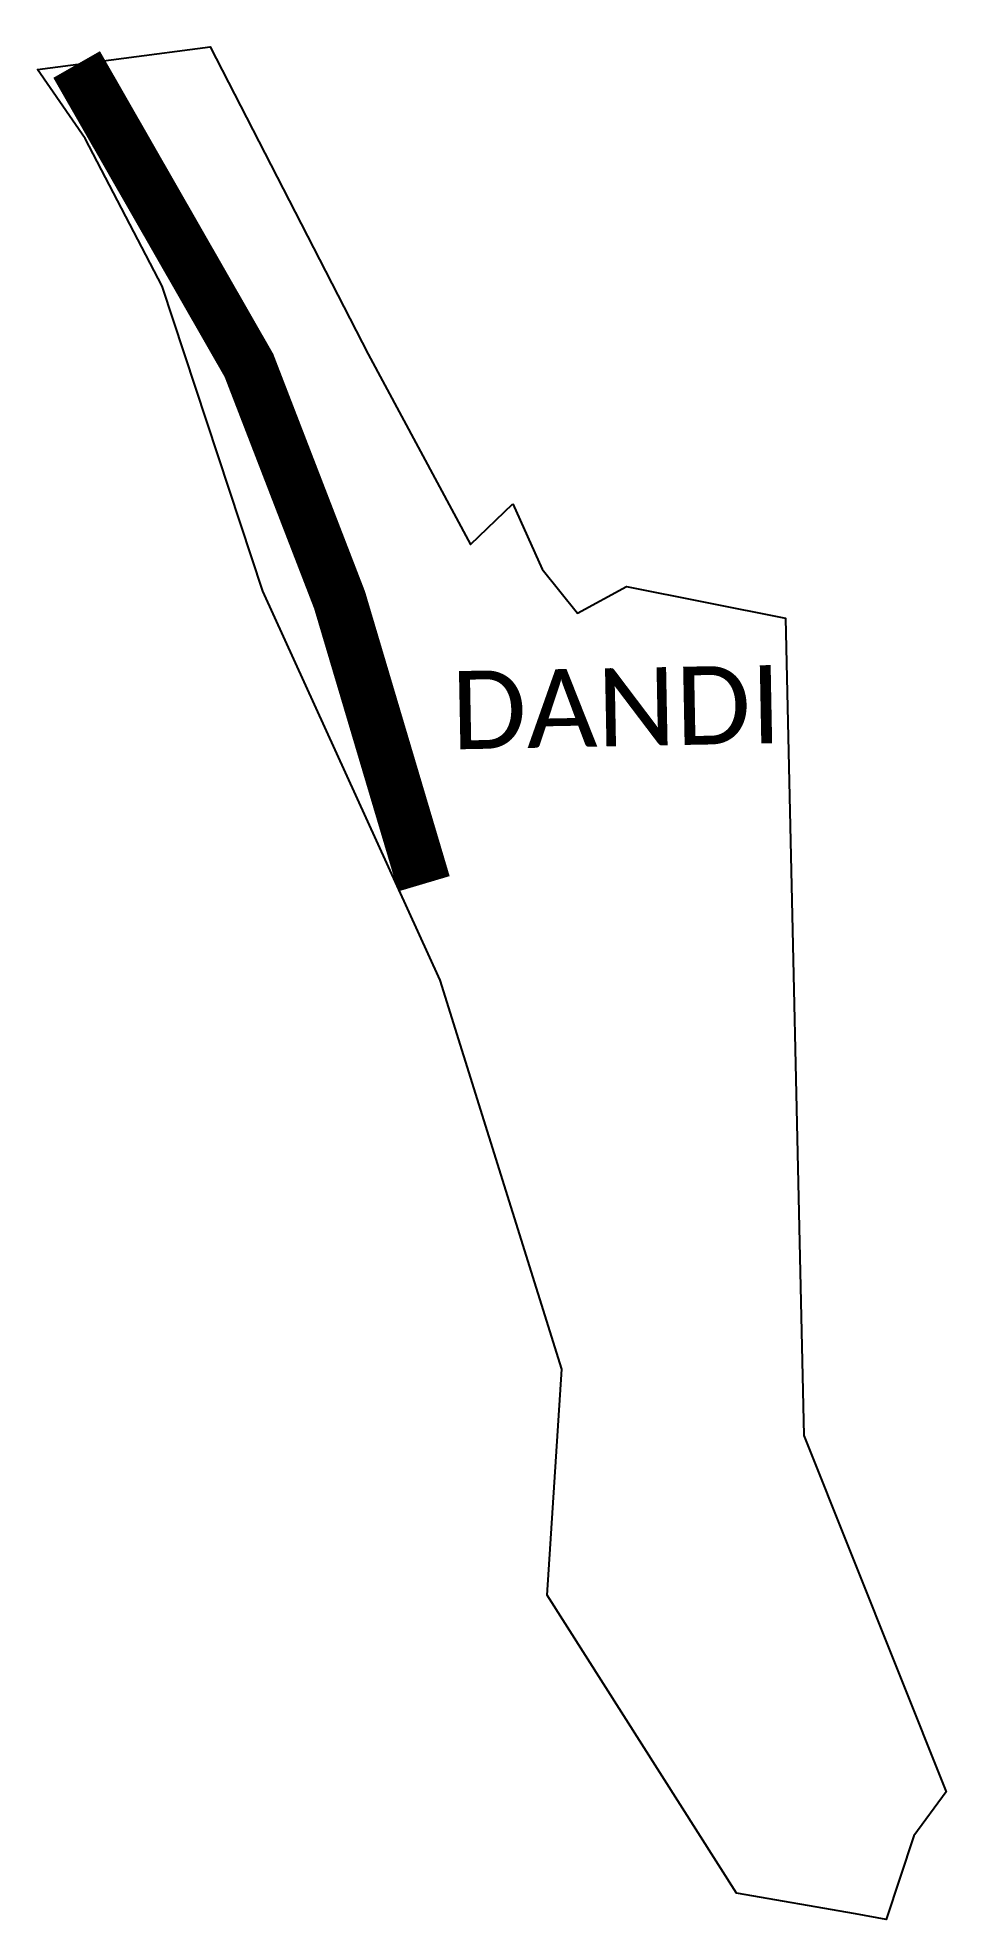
# Model space of a CAD drawing. Header units: metres. Extents: x 257151 to 257997, y 2190115 to 2191867.
import ezdxf

# ---------------------------------------------------------------- set-up
doc = ezdxf.new("R2010")
doc.units = ezdxf.units.M
for name, color, linetype in [('NATURALLY PROTECTED', 3, 'Continuous'), ('village', 3, 'Continuous'), ('VILLAGE NAME', 250, 'Continuous')]:
    doc.layers.add(name, color=color, linetype=linetype)
doc.styles.get("Standard").update_dxf_attribs({"font": 'simplex.shx'})

msp = doc.modelspace()

# ---------------------------------------------------------------- linework, layer by layer
at = {"color": 3, "flags": 128}
msp.add_lwpolyline([(257593.1, 2191433.1), (257620.4, 2191372.2)], dxfattribs=at)
at = {"layer": 'NATURALLY PROTECTED', "color": 116, "true_color": 0x136734, "const_width": 50, "flags": 128}
msp.add_lwpolyline([(257187.1, 2191842.2), (257347.5, 2191562), (257431.9, 2191343.5), (257510.4, 2191079.4)], dxfattribs=at)
at = {"layer": 'village', "color": 3}
for points in [[(257638.8, 2190627.5, 0), (257525.4, 2190989.8, 0), (257360.3, 2191351.7, 0), (257266.6, 2191635.9, 0), (257194.9, 2191773.2, 0), (257150.8, 2191837.4, 0), (257311.3, 2191858.7, 0), (257458.6, 2191572.4, 0), (257553.6, 2191395.4, 0), (257593.1, 2191433.1, 0)], [(257620.4, 2191372.2, 0), (257653.3, 2191331.5, 0), (257698.9, 2191356.2, 0), (257847, 2191326.8, 0), (257864, 2190565.6, 0), (257996.7, 2190234, 0), (257966.4, 2190193.1, 0), (257940.8, 2190115.2, 0), (257912.3, 2190120.5, 0), (257801.3, 2190139.5, 0), (257625.2, 2190417.1, 0), (257638.8, 2190627.5, 0)]]:
    msp.add_polyline3d(points, dxfattribs=at)

# ---------------------------------------------------------------- texts
at = {"layer": 'VILLAGE NAME', "insert": (257535.3, 2191277.3), "char_height": 72.815, "attachment_point": 1, "rotation": 1.1028}
msp.add_mtext_dynamic_manual_height_columns('{\\fCalibri|b0|i0|c0|p34;DANDI}', width=620.426, gutter_width=464.1, heights=[0], dxfattribs=at)

doc.saveas('drawing.dxf')
